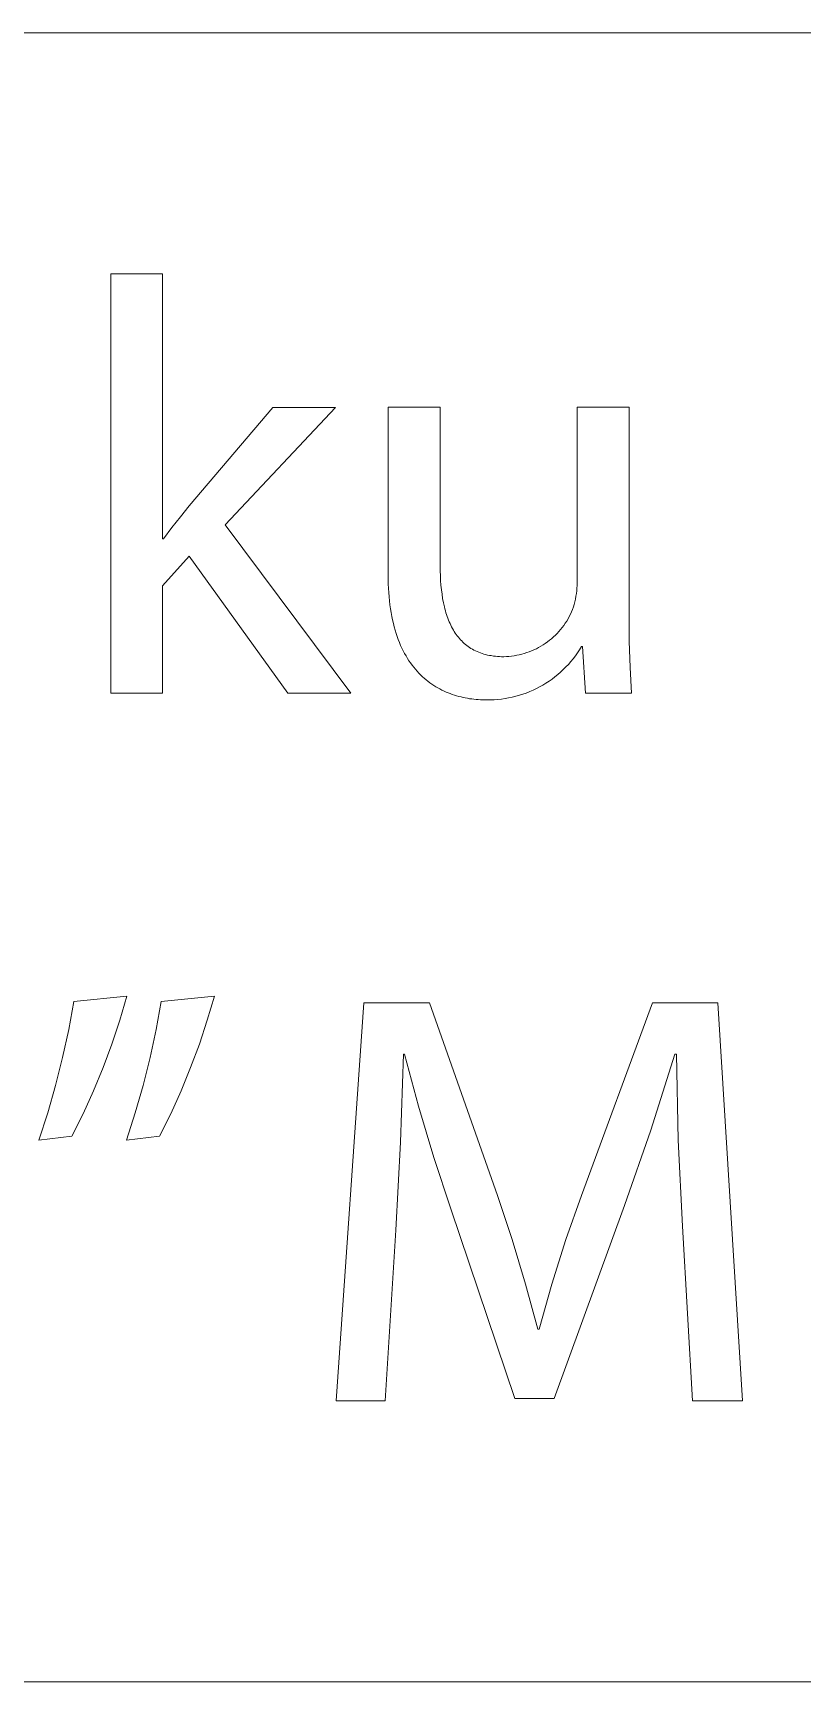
# Model space of a CAD drawing. Header units: millimetres. Extents: x -1893 to 2799, y -925 to 2353.
# Drawn here: x 1799.4 to 1860.5, y -924.6 to -793.5 of the extents above; entities that cross this region are included whole.
import ezdxf

# ---------------------------------------------------------------- set-up
doc = ezdxf.new("R2010")
doc.units = ezdxf.units.MM
doc.header["$MEASUREMENT"] = 0
doc.layers.add('Domyślny', color=7, linetype='Continuous', true_color=0x000000)

msp = doc.modelspace()

# ---------------------------------------------------------------- linework, layer by layer
at = {"layer": 'Domyślny', "color": 18, "lineweight": 15, "true_color": 0x000000}
for p, q in [((1025.42, -793.52), (2794.12, -793.52)), ((1805.58, -846.02), (1805.58, -812.66)), ((1805.58, -812.66), (1809.67, -812.66)), ((1809.67, -812.66), (1809.67, -833.73)), ((1811.8, -831.13), (1818.45, -823.29)), ((1823.44, -823.29), (1814.66, -832.63)), ((1818.45, -823.29), (1823.44, -823.29)), ((1827.61, -836.59), (1827.61, -823.28)), ((1827.61, -823.28), (1831.75, -823.28)), ((1831.75, -823.28), (1831.75, -835.88)), ((1842.64, -837.23), (1842.64, -823.28)), ((1842.64, -823.28), (1846.78, -823.28)), ((1846.78, -823.28), (1846.78, -839.83)), ((1811.1, -831.98), (1811.8, -831.13)), ((1810.42, -832.84), (1811.1, -831.98)), ((1809.67, -833.73), (1809.77, -833.73)), ((1809.77, -833.73), (1810.42, -832.84)), ((1814.66, -832.63), (1824.66, -846.02)), ((1811.8, -835.13), (1809.67, -837.48)), ((1819.64, -846.02), (1811.8, -835.13)), ((1831.75, -835.88), (1831.75, -836.28)), ((1831.75, -836.28), (1831.77, -836.67)), ((1809.67, -837.48), (1809.67, -846.02)), ((1827.62, -837.32), (1827.61, -836.59)), ((1827.64, -837.68), (1827.62, -837.32)), ((1827.66, -838.02), (1827.64, -837.68)), ((1831.77, -836.67), (1831.79, -837.05)), ((1831.79, -837.05), (1831.81, -837.42)), ((1831.81, -837.42), (1831.85, -837.79)), ((1831.85, -837.79), (1831.9, -838.14)), ((1842.61, -837.88), (1842.63, -837.67)), ((1842.63, -837.67), (1842.64, -837.45)), ((1842.64, -837.45), (1842.64, -837.23)), ((1827.69, -838.35), (1827.66, -838.02)), ((1827.72, -838.68), (1827.69, -838.35)), ((1827.76, -839), (1827.72, -838.68)), ((1827.8, -839.31), (1827.76, -839)), ((1831.9, -838.14), (1831.95, -838.49)), ((1831.95, -838.49), (1832.01, -838.83)), ((1832.01, -838.83), (1832.09, -839.15)), ((1842.35, -839.15), (1842.41, -838.95)), ((1842.41, -838.95), (1842.46, -838.74)), ((1842.46, -838.74), (1842.51, -838.53)), ((1842.51, -838.53), (1842.55, -838.31)), ((1842.55, -838.31), (1842.58, -838.1)), ((1842.58, -838.1), (1842.61, -837.88)), ((1827.85, -839.61), (1827.8, -839.31)), ((1827.9, -839.91), (1827.85, -839.61)), ((1827.96, -840.19), (1827.9, -839.91)), ((1828.03, -840.47), (1827.96, -840.19)), ((1832.09, -839.15), (1832.13, -839.31)), ((1832.13, -839.31), (1832.17, -839.46)), ((1832.17, -839.46), (1832.21, -839.62)), ((1832.21, -839.62), (1832.26, -839.77)), ((1832.26, -839.77), (1832.31, -839.91)), ((1832.31, -839.91), (1832.36, -840.06)), ((1832.36, -840.06), (1832.42, -840.2)), ((1832.42, -840.2), (1832.48, -840.34)), ((1832.48, -840.34), (1832.54, -840.48)), ((1841.7, -840.45), (1841.81, -840.28)), ((1841.81, -840.28), (1841.92, -840.1)), ((1841.92, -840.1), (1842.02, -839.92)), ((1842.02, -839.92), (1842.11, -839.74)), ((1842.11, -839.74), (1842.2, -839.55)), ((1842.2, -839.55), (1842.28, -839.36)), ((1842.28, -839.36), (1842.35, -839.15)), ((1846.78, -839.83), (1846.79, -841.89)), ((1828.1, -840.74), (1828.03, -840.47)), ((1828.17, -841.01), (1828.1, -840.74)), ((1828.25, -841.26), (1828.17, -841.01)), ((1828.33, -841.51), (1828.25, -841.26)), ((1828.42, -841.75), (1828.33, -841.51)), ((1832.54, -840.48), (1832.6, -840.61)), ((1832.6, -840.61), (1832.66, -840.74)), ((1832.66, -840.74), (1832.73, -840.87)), ((1832.73, -840.87), (1832.8, -840.99)), ((1832.8, -840.99), (1832.87, -841.11)), ((1832.87, -841.11), (1832.95, -841.23)), ((1832.95, -841.23), (1833.03, -841.34)), ((1833.03, -841.34), (1833.11, -841.45)), ((1833.11, -841.45), (1833.2, -841.56)), ((1833.2, -841.56), (1833.28, -841.66)), ((1833.28, -841.66), (1833.37, -841.77)), ((1840.44, -841.81), (1840.6, -841.68)), ((1840.6, -841.68), (1840.76, -841.54)), ((1840.76, -841.54), (1840.91, -841.4)), ((1840.91, -841.4), (1841.05, -841.26)), ((1841.05, -841.26), (1841.19, -841.1)), ((1841.19, -841.1), (1841.33, -840.95)), ((1841.33, -840.95), (1841.46, -840.79)), ((1841.46, -840.79), (1841.58, -840.62)), ((1841.58, -840.62), (1841.7, -840.45)), ((1828.51, -841.99), (1828.42, -841.75)), ((1828.61, -842.21), (1828.51, -841.99)), ((1828.71, -842.43), (1828.61, -842.21)), ((1828.82, -842.65), (1828.71, -842.43)), ((1828.92, -842.85), (1828.82, -842.65)), ((1829.04, -843.05), (1828.92, -842.85)), ((1829.15, -843.25), (1829.04, -843.05)), ((1833.37, -841.77), (1833.47, -841.86)), ((1833.47, -841.86), (1833.56, -841.96)), ((1833.56, -841.96), (1833.66, -842.05)), ((1833.66, -842.05), (1833.76, -842.14)), ((1833.76, -842.14), (1833.87, -842.22)), ((1833.87, -842.22), (1833.98, -842.3)), ((1833.98, -842.3), (1834.09, -842.38)), ((1834.09, -842.38), (1834.2, -842.45)), ((1834.2, -842.45), (1834.32, -842.52)), ((1834.32, -842.52), (1834.44, -842.59)), ((1834.44, -842.59), (1834.56, -842.65)), ((1834.56, -842.65), (1834.69, -842.71)), ((1834.69, -842.71), (1834.82, -842.76)), ((1834.82, -842.76), (1834.95, -842.81)), ((1834.95, -842.81), (1835.09, -842.86)), ((1835.09, -842.86), (1835.23, -842.9)), ((1835.23, -842.9), (1835.37, -842.94)), ((1835.37, -842.94), (1835.52, -842.98)), ((1835.52, -842.98), (1835.67, -843.01)), ((1835.67, -843.01), (1835.82, -843.03)), ((1835.82, -843.03), (1835.98, -843.06)), ((1837.43, -843.07), (1837.63, -843.04)), ((1837.63, -843.04), (1837.84, -843)), ((1837.84, -843), (1838.04, -842.96)), ((1838.04, -842.96), (1838.24, -842.91)), ((1838.24, -842.91), (1838.44, -842.86)), ((1838.44, -842.86), (1838.64, -842.79)), ((1838.64, -842.79), (1838.83, -842.72)), ((1838.83, -842.72), (1839.02, -842.65)), ((1839.02, -842.65), (1839.21, -842.57)), ((1839.21, -842.57), (1839.4, -842.48)), ((1839.4, -842.48), (1839.58, -842.38)), ((1839.58, -842.38), (1839.76, -842.28)), ((1839.76, -842.28), (1839.94, -842.17)), ((1839.94, -842.17), (1840.11, -842.06)), ((1840.11, -842.06), (1840.28, -841.94)), ((1840.28, -841.94), (1840.44, -841.81)), ((1842.5, -843.04), (1842.32, -843.28)), ((1842.67, -842.81), (1842.5, -843.04)), ((1842.83, -842.56), (1842.67, -842.81)), ((1842.98, -842.31), (1842.83, -842.56)), ((1843.08, -842.31), (1842.98, -842.31)), ((1843.3, -846.02), (1843.08, -842.31)), ((1846.79, -841.89), (1846.85, -843.96)), ((1829.27, -843.43), (1829.15, -843.25)), ((1829.39, -843.61), (1829.27, -843.43)), ((1829.52, -843.78), (1829.39, -843.61)), ((1829.65, -843.95), (1829.52, -843.78)), ((1829.78, -844.11), (1829.65, -843.95)), ((1829.92, -844.27), (1829.78, -844.11)), ((1830.05, -844.42), (1829.92, -844.27)), ((1835.98, -843.06), (1836.14, -843.08)), ((1836.14, -843.08), (1836.3, -843.09)), ((1836.3, -843.09), (1836.47, -843.1)), ((1836.47, -843.1), (1836.64, -843.11)), ((1836.64, -843.11), (1836.81, -843.11)), ((1836.81, -843.11), (1837.02, -843.1)), ((1837.02, -843.1), (1837.22, -843.09)), ((1837.22, -843.09), (1837.43, -843.07)), ((1841.33, -844.34), (1841.11, -844.53)), ((1841.54, -844.14), (1841.33, -844.34)), ((1841.75, -843.93), (1841.54, -844.14)), ((1841.95, -843.72), (1841.75, -843.93)), ((1842.14, -843.5), (1841.95, -843.72)), ((1842.32, -843.28), (1842.14, -843.5)), ((1846.85, -843.96), (1846.97, -846.02)), ((1830.2, -844.56), (1830.05, -844.42)), ((1830.34, -844.7), (1830.2, -844.56)), ((1830.48, -844.83), (1830.34, -844.7)), ((1830.63, -844.95), (1830.48, -844.83)), ((1830.78, -845.07), (1830.63, -844.95)), ((1830.94, -845.19), (1830.78, -845.07)), ((1831.09, -845.3), (1830.94, -845.19)), ((1831.25, -845.4), (1831.09, -845.3)), ((1831.41, -845.5), (1831.25, -845.4)), ((1831.57, -845.59), (1831.41, -845.5)), ((1831.73, -845.68), (1831.57, -845.59)), ((1839.4, -845.65), (1839.14, -845.77)), ((1839.66, -845.51), (1839.4, -845.65)), ((1839.92, -845.37), (1839.66, -845.51)), ((1840.16, -845.22), (1839.92, -845.37)), ((1840.41, -845.06), (1840.16, -845.22)), ((1840.65, -844.89), (1840.41, -845.06)), ((1840.88, -844.72), (1840.65, -844.89)), ((1841.11, -844.53), (1840.88, -844.72)), ((1809.67, -846.02), (1805.58, -846.02)), ((1824.66, -846.02), (1819.64, -846.02)), ((1831.89, -845.76), (1831.73, -845.68)), ((1832.06, -845.84), (1831.89, -845.76)), ((1832.22, -845.92), (1832.06, -845.84)), ((1832.39, -845.99), (1832.22, -845.92)), ((1832.56, -846.05), (1832.39, -845.99)), ((1832.72, -846.11), (1832.56, -846.05)), ((1832.89, -846.17), (1832.72, -846.11)), ((1833.06, -846.22), (1832.89, -846.17)), ((1833.23, -846.27), (1833.06, -846.22)), ((1833.41, -846.31), (1833.23, -846.27)), ((1833.58, -846.35), (1833.41, -846.31)), ((1833.75, -846.39), (1833.58, -846.35)), ((1833.92, -846.42), (1833.75, -846.39)), ((1834.09, -846.45), (1833.92, -846.42)), ((1834.26, -846.47), (1834.09, -846.45)), ((1834.44, -846.49), (1834.26, -846.47)), ((1834.61, -846.51), (1834.44, -846.49)), ((1834.78, -846.52), (1834.61, -846.51)), ((1834.95, -846.53), (1834.78, -846.52)), ((1835.12, -846.54), (1834.95, -846.53)), ((1835.29, -846.55), (1835.12, -846.54)), ((1835.45, -846.55), (1835.29, -846.55)), ((1835.74, -846.55), (1835.45, -846.55)), ((1836.04, -846.54), (1835.74, -846.55)), ((1836.33, -846.51), (1836.04, -846.54)), ((1836.62, -846.48), (1836.33, -846.51)), ((1836.91, -846.44), (1836.62, -846.48)), ((1837.19, -846.39), (1836.91, -846.44)), ((1837.48, -846.33), (1837.19, -846.39)), ((1837.76, -846.26), (1837.48, -846.33)), ((1838.05, -846.18), (1837.76, -846.26)), ((1838.32, -846.1), (1838.05, -846.18)), ((1838.6, -846), (1838.32, -846.1)), ((1838.87, -845.89), (1838.6, -846)), ((1839.14, -845.77), (1838.87, -845.89)), ((1846.97, -846.02), (1843.3, -846.02)), ((1802.22, -872.76), (1802.64, -870.52)), ((1802.64, -870.52), (1806.85, -870.1)), ((1806.85, -870.1), (1806.29, -872.02)), ((1809.17, -872.76), (1809.57, -870.52)), ((1809.57, -870.52), (1813.81, -870.1)), ((1813.81, -870.1), (1813.24, -872.02)), ((1823.48, -902.27), (1825.68, -870.62)), ((1825.68, -870.62), (1830.9, -870.62)), ((1830.9, -870.62), (1836.3, -885.94)), ((1842.98, -885.94), (1848.62, -870.62)), ((1848.62, -870.62), (1853.82, -870.62)), ((1853.82, -870.62), (1855.8, -902.27)), ((1801.74, -874.99), (1802.22, -872.76)), ((1806.29, -872.02), (1805.65, -873.91)), ((1808.7, -874.99), (1809.17, -872.76)), ((1813.24, -872.02), (1812.61, -873.91)), ((1805.65, -873.91), (1804.96, -875.78)), ((1812.61, -873.91), (1811.91, -875.78)), ((1801.18, -877.2), (1801.74, -874.99)), ((1804.96, -875.78), (1804.19, -877.63)), ((1808.14, -877.2), (1808.7, -874.99)), ((1811.91, -875.78), (1811.15, -877.63)), ((1828.84, -874.71), (1828.59, -881.71)), ((1828.93, -874.71), (1828.84, -874.71)), ((1830.03, -878.84), (1828.93, -874.71)), ((1850.4, -874.71), (1848.5, -880.76)), ((1850.54, -874.71), (1850.4, -874.71)), ((1850.67, -881.55), (1850.54, -874.71)), ((1800.55, -879.39), (1801.18, -877.2)), ((1804.19, -877.63), (1803.37, -879.45)), ((1807.51, -879.39), (1808.14, -877.2)), ((1811.15, -877.63), (1810.33, -879.45)), ((1799.85, -881.55), (1800.55, -879.39)), ((1803.37, -879.45), (1802.48, -881.24)), ((1806.81, -881.55), (1807.51, -879.39)), ((1810.33, -879.45), (1809.45, -881.24)), ((1831.25, -882.94), (1830.03, -878.84)), ((1848.5, -880.76), (1846.4, -886.74)), ((1802.48, -881.24), (1799.85, -881.55)), ((1809.45, -881.24), (1806.81, -881.55)), ((1828.59, -881.71), (1828.23, -888.71)), ((1851.01, -888.38), (1850.67, -881.55)), ((1832.59, -887.01), (1831.25, -882.94)), ((1836.3, -885.94), (1837.48, -889.46)), ((1841.75, -889.45), (1842.98, -885.94)), ((1837.69, -902.08), (1832.59, -887.01)), ((1846.4, -886.74), (1840.82, -902.08)), ((1828.23, -888.71), (1827.38, -902.27)), ((1851.8, -902.27), (1851.01, -888.38)), ((1837.48, -889.46), (1838.54, -893.01)), ((1840.64, -893), (1841.75, -889.45)), ((1838.54, -893.01), (1839.51, -896.58)), ((1839.63, -896.58), (1840.64, -893)), ((1839.51, -896.58), (1839.63, -896.58)), ((1827.38, -902.27), (1823.48, -902.27)), ((1840.82, -902.08), (1837.69, -902.08)), ((1855.8, -902.27), (1851.8, -902.27)), ((2794.13, -924.63), (-1893.45, -924.63)), ((2794.13, -924.63), (1025.42, -924.63))]:
    msp.add_line(p, q, dxfattribs=at)

doc.saveas('drawing.dxf')
